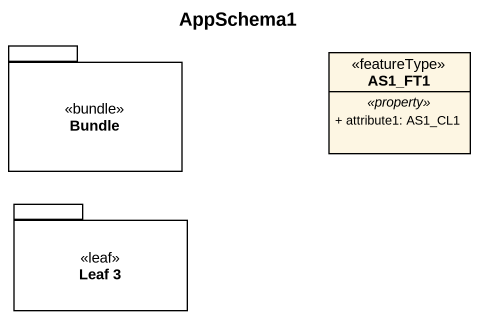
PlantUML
@startuml
title AppSchema1
hide circle
hide empty members
skinparam classAttributeIconSize 0
package Bundle <<bundle>> {
}
class AS1_FT1 <<featureType>> {
  .. <<property>> ..
  + attribute1: AS1_CL1
}
package "Leaf 3" as Leaf_3 <<leaf>> {
}
@enduml
